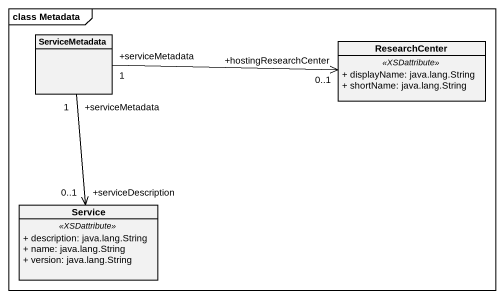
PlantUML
@startuml
mainframe class Metadata
hide circle
hide empty members
skinparam classAttributeIconSize 0
class ServiceMetadata
class ResearchCenter {
  .. <<XSDattribute>> ..
  + displayName: java.lang.String
  + shortName: java.lang.String
}
class Service {
  .. <<XSDattribute>> ..
  + description: java.lang.String
  + name: java.lang.String
  + version: java.lang.String
}
ServiceMetadata "+serviceMetadata\n1" -right-> "+hostingResearchCenter\n0..1" ResearchCenter
ServiceMetadata "+serviceMetadata\n1" --> "+serviceDescription\n0..1" Service
@enduml
